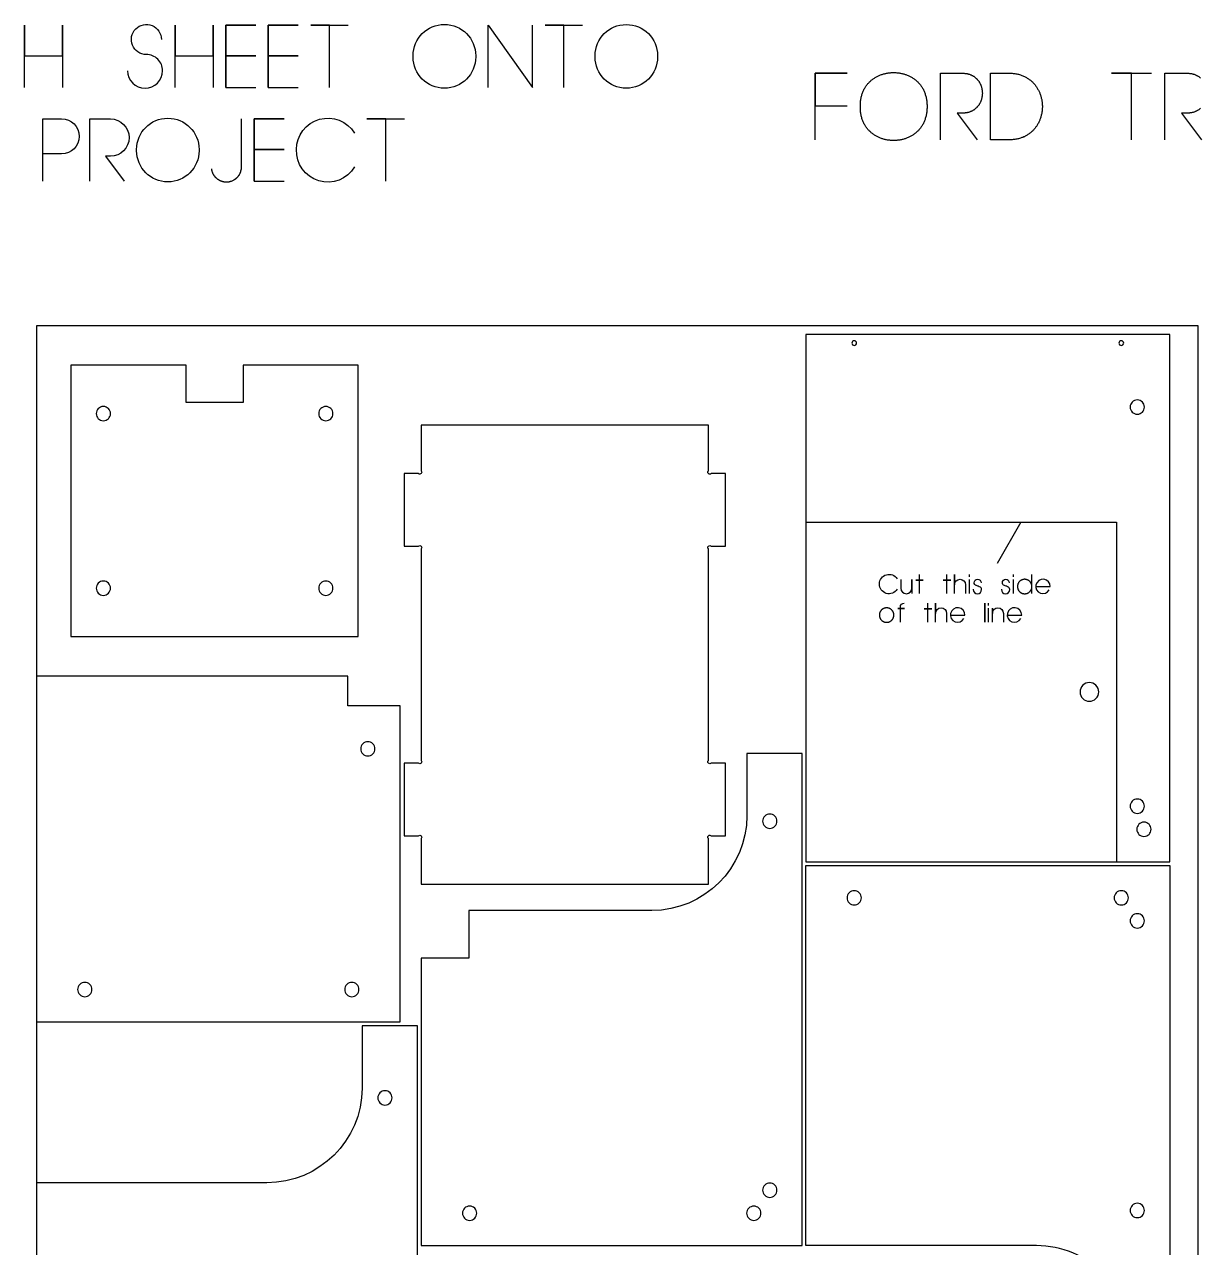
# Model space of a CAD drawing. Extents: x -767 to 5144, y -506 to 2808.
# Drawn here: x 1238 to 2473, y 1472 to 2757 of the extents above; entities that cross this region are included whole.
import ezdxf

# ---------------------------------------------------------------- set-up
doc = ezdxf.new("R2010")
doc.units = 0
for name, color, linetype in [('DEFAULT_LAYER', 1, 'CONTINUOUS'), ('LAYER_1', 18, 'CONTINUOUS'), ('T5_LOGOLAYER_20', 18, 'CONTINUOUS'), ('T5_LOGOLAYER_21', 18, 'CONTINUOUS')]:
    doc.layers.add(name, color=color, linetype=linetype)

msp = doc.modelspace()

# ---------------------------------------------------------------- linework, layer by layer
at = {"layer": 'DEFAULT_LAYER'}
msp.add_lwpolyline([(2440.2, 1877.3), (2440.2, 2430.9), (2058.2, 2430.9), (2058.2, 1877.3)], close=True, dxfattribs=at)
msp.add_lwpolyline([(2058.2, 2233.9), (2384.4, 2233.9), (2384.4, 1877.3)], dxfattribs=at)
for points in [[(2365.7, 2055.6, 0.414214), (2355.9, 2065.4, 0.414214), (2346.1, 2055.6, 0.414214), (2355.9, 2045.8, 0.414214)], [(1598.2, 2003.3, 0.414214), (1590.7, 1995.8, 0.414214), (1598.2, 1988.3, 0.414214), (1605.7, 1995.8, 0.414214)], [(2054.2, 1474), (2054.2, 1991), (1996.3, 1991), (1996.3, 1925.6, -0.412989), (1896.3, 1826), (1704.2, 1826), (1704.2, 1776), (1654.2, 1776), (1654.2, 1474)], [(2020.3, 1927.3, 0.414214), (2012.8, 1919.8, 0.414214), (2020.3, 1912.3, 0.414214), (2027.8, 1919.8, 0.414214)], [(2440.2, 1873.3), (2440.2, 1309), (2400.2, 1309), (2400.2, 1373.6, 0.415276), (2300.2, 1474), (2058.2, 1474), (2058.2, 1873.3)], [(2109, 1831.8, 0.414214), (2116.5, 1839.3, 0.414214), (2109, 1846.8, 0.414214), (2101.5, 1839.3, 0.414214)], [(2389.4, 1831.8, 0.414214), (2396.9, 1839.3, 0.414214), (2389.4, 1846.8, 0.414214), (2381.9, 1839.3, 0.414214)], [(2406.2, 1807.6, 0.414214), (2413.7, 1815.1, 0.414214), (2406.2, 1822.6, 0.414214), (2398.7, 1815.1, 0.414214)], [(1301, 1750.5, 0.414214), (1293.5, 1743, 0.414214), (1301, 1735.5, 0.414214), (1308.5, 1743, 0.414214)], [(1581.4, 1750.5, 0.414214), (1573.9, 1743, 0.414214), (1581.4, 1735.5, 0.414214), (1588.9, 1743, 0.414214)], [(1250.2, 235), (1300.2, 235), (1300.2, 185), (1492.7, 185, -0.413286), (1592.3, 84.9), (1592.3, 20), (1650.2, 20), (1650.2, 1705), (1592.3, 1705), (1592.2, 1639.4, -0.412508), (1492.2, 1540), (1250.2, 1540)], [(1616.2, 1636.7, 0.414214), (1608.7, 1629.2, 0.414214), (1616.2, 1621.7, 0.414214), (1623.7, 1629.2, 0.414214)], [(2020.3, 1539.7, 0.414214), (2012.8, 1532.2, 0.414214), (2020.3, 1524.7, 0.414214), (2027.8, 1532.2, 0.414214)], [(2406.2, 1503.5, 0.414214), (2413.7, 1511, 0.414214), (2406.2, 1518.5, 0.414214), (2398.7, 1511, 0.414214)], [(1705.1, 1515.5, 0.414214), (1697.6, 1508, 0.414214), (1705.1, 1500.5, 0.414214), (1712.6, 1508, 0.414214)], [(2003.5, 1515.5, 0.414214), (1996, 1508, 0.414214), (2003.5, 1500.5, 0.414214), (2011, 1508, 0.414214)]]:
    msp.add_lwpolyline(points, format="xyb", close=True, dxfattribs=at)
at = {"layer": 'LAYER_1'}
for points in [[(1250.2, 0), (2470.2, 0), (2470.2, 2440), (1250.2, 2440)], [(1250.2, 1709), (1632.2, 1709), (1632.2, 2041), (1577.2, 2041), (1577.2, 2072), (1250.2, 2072)]]:
    msp.add_lwpolyline(points, close=True, dxfattribs=at)
for points in [[(2109, 2424.5, 0.414214), (2106.5, 2422, 0.414214), (2109, 2419.5, 0.414214), (2111.5, 2422, 0.414214)], [(2389.4, 2424.5, 0.414214), (2386.9, 2422, 0.414214), (2389.4, 2419.5, 0.414214), (2391.9, 2422, 0.414214)], [(2406.2, 2362.3, 0.414214), (2398.7, 2354.8, 0.414214), (2406.2, 2347.3, 0.414214), (2413.7, 2354.8, 0.414214)], [(2406.2, 1943, 0.414214), (2398.7, 1935.5, 0.414214), (2406.2, 1928, 0.414214), (2413.7, 1935.5, 0.414214)], [(2413.2, 1918.8, 0.414214), (2405.7, 1911.3, 0.414214), (2413.2, 1903.8, 0.414214), (2420.7, 1911.3, 0.414214)]]:
    msp.add_lwpolyline(points, format="xyb", close=True, dxfattribs=at)
at = {"layer": 'T5_LOGOLAYER_20'}
msp.add_lwpolyline([(1407.3, 2398.7), (1286.5, 2398.7), (1286.5, 2113.7), (1588.1, 2113.7), (1588.1, 2398.7), (1467.3, 2398.7), (1467.3, 2359.7), (1407.3, 2359.7)], close=True, dxfattribs=at)
for points in [[(1320.5, 2355.4, 0.414214), (1313, 2347.9, 0.414214), (1320.5, 2340.4, 0.414214), (1328, 2347.9, 0.414214)], [(1554.1, 2355.4, 0.414214), (1546.6, 2347.9, 0.414214), (1554.1, 2340.4, 0.414214), (1561.6, 2347.9, 0.414214)], [(1826, 2335.7), (1654.2, 2335.7), (1654.2, 2287.8, -1), (1651.4, 2284.9), (1636.2, 2284.9), (1636.2, 2208.7), (1651.4, 2208.7, -1), (1654.2, 2205.9), (1654.2, 1983.6, -1), (1651.4, 1980.7), (1636.2, 1980.7), (1636.2, 1904.5), (1651.4, 1904.5, -1), (1654.2, 1901.7), (1654.2, 1853.7), (1826, 1853.7), (1955.8, 1853.7), (1955.8, 1901.7, -1), (1958.7, 1904.5), (1973.8, 1904.5), (1973.8, 1980.7), (1958.7, 1980.7, -1), (1955.8, 1983.6), (1955.8, 2205.9, -1), (1958.7, 2208.7), (1973.8, 2208.7), (1973.8, 2284.9), (1958.7, 2284.9, -1), (1955.8, 2287.8), (1955.8, 2335.7)], [(1320.5, 2172, 0.414214), (1313, 2164.5, 0.414214), (1320.5, 2157, 0.414214), (1328, 2164.5, 0.414214)], [(1554.1, 2172, 0.414214), (1546.6, 2164.5, 0.414214), (1554.1, 2157, 0.414214), (1561.6, 2164.5, 0.414214)]]:
    msp.add_lwpolyline(points, format="xyb", close=True, dxfattribs=at)
at = {"layer": 'T5_LOGOLAYER_21'}
for points in [[(1237.6, 2690.4), (1237.6, 2756), (1237.6, 2723.8), (1277.7, 2723.8), (1277.7, 2756), (1277.7, 2690.4)], [(1395.8, 2690.4), (1395.8, 2756), (1395.8, 2723.8), (1435.8, 2723.8), (1435.8, 2756), (1435.8, 2690.4)], [(1449, 2690.4), (1449, 2756), (1480.5, 2756), (1449, 2756), (1449, 2723.8), (1480.5, 2723.8), (1449, 2723.8), (1449, 2690.4), (1480.5, 2690.4)], [(1493.6, 2690.4), (1493.6, 2756), (1525.1, 2756), (1493.6, 2756), (1493.6, 2723.8), (1525.1, 2723.8), (1493.6, 2723.8), (1493.6, 2690.4), (1525.1, 2690.4)], [(1557.9, 2690.4), (1557.9, 2756), (1538.2, 2756), (1577.6, 2756)], [(1724.6, 2690.4), (1724.6, 2756), (1771.2, 2690.4), (1771.2, 2756)], [(1804, 2690.4), (1804, 2756), (1784.3, 2756), (1823.7, 2756)], [(2067.8, 2635.5), (2067.8, 2705.5), (2101.4, 2705.5), (2067.8, 2705.5), (2067.8, 2671.2), (2101.4, 2671.2)], [(2199.4, 2635.5), (2199.4, 2705.5), (2222.5, 2705.5), (2223.1, 2705.5), (2223.8, 2705.4), (2224.4, 2705.4), (2225, 2705.3), (2225.6, 2705.3), (2226.2, 2705.2), (2226.8, 2705.1), (2227.4, 2705), (2228, 2704.9), (2228.5, 2704.7), (2229.1, 2704.6), (2229.6, 2704.4), (2230.1, 2704.3), (2230.6, 2704.1), (2231.2, 2703.9), (2231.7, 2703.7), (2232.1, 2703.4), (2232.6, 2703.2), (2233.1, 2703), (2233.5, 2702.7), (2234, 2702.4), (2234.4, 2702.2), (2234.8, 2701.9), (2235.3, 2701.6), (2235.7, 2701.3), (2236.1, 2701), (2236.4, 2700.7), (2236.8, 2700.3), (2237.2, 2700), (2237.5, 2699.6), (2237.9, 2699.3), (2238.2, 2698.9), (2238.5, 2698.5), (2238.9, 2698.2), (2239.2, 2697.8), (2239.4, 2697.4), (2239.7, 2697), (2240, 2696.6), (2240.3, 2696.1), (2240.5, 2695.7), (2240.8, 2695.3), (2241, 2694.9), (2241.2, 2694.4), (2241.4, 2694), (2241.6, 2693.5), (2241.8, 2693.1), (2242, 2692.6), (2242.2, 2692.2), (2242.3, 2691.7), (2242.5, 2691.2), (2242.6, 2690.8), (2242.7, 2690.3), (2242.8, 2689.8), (2243, 2689.4), (2243.1, 2688.9), (2243.1, 2688.4), (2243.2, 2687.9), (2243.3, 2687.4), (2243.3, 2686.9), (2243.4, 2686.4), (2243.4, 2685.9), (2243.4, 2685.5), (2243.5, 2685), (2243.5, 2684.5), (2243.5, 2684), (2243.4, 2683.5), (2243.4, 2683), (2243.4, 2682.5), (2243.3, 2682), (2243.3, 2681.5), (2243.2, 2681), (2243.1, 2680.6), (2243.1, 2680.1), (2243, 2679.6), (2242.8, 2679.1), (2242.7, 2678.6), (2242.6, 2678.2), (2242.5, 2677.7), (2242.3, 2677.2), (2242.2, 2676.8), (2242, 2676.3), (2241.8, 2675.8), (2241.6, 2675.4), (2241.4, 2674.9), (2241.2, 2674.5), (2241, 2674.1), (2240.8, 2673.6), (2240.5, 2673.2), (2240.3, 2672.8), (2240, 2672.4), (2239.7, 2672), (2239.4, 2671.6), (2239.2, 2671.2), (2238.9, 2670.8), (2238.5, 2670.4), (2238.2, 2670), (2237.9, 2669.7), (2237.5, 2669.3), (2237.2, 2669), (2236.8, 2668.6), (2236.4, 2668.3), (2236.1, 2668), (2235.7, 2667.6), (2235.3, 2667.3), (2234.8, 2667), (2234.4, 2666.8), (2234, 2666.5), (2233.5, 2666.2), (2233.1, 2666), (2232.6, 2665.7), (2232.1, 2665.5), (2231.7, 2665.3), (2231.2, 2665.1), (2230.6, 2664.9), (2230.1, 2664.7), (2229.6, 2664.5), (2229.1, 2664.3), (2228.5, 2664.2), (2228, 2664.1), (2227.4, 2663.9), (2226.8, 2663.8), (2226.2, 2663.7), (2225.6, 2663.7), (2225, 2663.6), (2224.4, 2663.5), (2223.8, 2663.5), (2223.1, 2663.5), (2222.5, 2663.5), (2216.9, 2663.5), (2237.9, 2635.5)], [(2400.2, 2635.5), (2400.2, 2705.5), (2379.2, 2705.5), (2421.2, 2705.5)], [(2435.2, 2635.5), (2435.2, 2705.5), (2458.3, 2705.5), (2459, 2705.5), (2459.6, 2705.4), (2460.2, 2705.4), (2460.9, 2705.3), (2461.5, 2705.3), (2462.1, 2705.2), (2462.7, 2705.1), (2463.2, 2705), (2463.8, 2704.9), (2464.4, 2704.7), (2464.9, 2704.6), (2465.5, 2704.4), (2466, 2704.3), (2466.5, 2704.1), (2467, 2703.9), (2467.5, 2703.7), (2468, 2703.4), (2468.5, 2703.2), (2468.9, 2703), (2469.4, 2702.7), (2469.8, 2702.4), (2470.3, 2702.2), (2470.7, 2701.9), (2471.1, 2701.6), (2471.5, 2701.3), (2471.9, 2701), (2472.3, 2700.7), (2472.7, 2700.3)], [(2472.7, 2668.6), (2472.3, 2668.3), (2471.9, 2668), (2471.5, 2667.6), (2471.1, 2667.3), (2470.7, 2667), (2470.3, 2666.8), (2469.8, 2666.5), (2469.4, 2666.2), (2468.9, 2666), (2468.5, 2665.7), (2468, 2665.5), (2467.5, 2665.3), (2467, 2665.1), (2466.5, 2664.9), (2466, 2664.7), (2465.5, 2664.5), (2464.9, 2664.3), (2464.4, 2664.2), (2463.8, 2664.1), (2463.2, 2663.9), (2462.7, 2663.8), (2462.1, 2663.7), (2461.5, 2663.7), (2460.9, 2663.6), (2460.2, 2663.5), (2459.6, 2663.5), (2459, 2663.5), (2458.3, 2663.5), (2452.7, 2663.5), (2473.7, 2635.5)], [(1434, 2605), (1434.1, 2604.7), (1434.1, 2604.4), (1434.2, 2604), (1434.2, 2603.7), (1434.3, 2603.4), (1434.4, 2603), (1434.4, 2602.7), (1434.5, 2602.4), (1434.6, 2602), (1434.7, 2601.7), (1434.9, 2601.4), (1435, 2601.1), (1435.1, 2600.8), (1435.2, 2600.5), (1435.4, 2600.1), (1435.6, 2599.8), (1435.7, 2599.5), (1435.9, 2599.2), (1436.1, 2598.9), (1436.2, 2598.6), (1436.4, 2598.3), (1436.6, 2598.1), (1436.8, 2597.8), (1437.1, 2597.5), (1437.3, 2597.2), (1437.5, 2597), (1437.7, 2596.7), (1438, 2596.4), (1438.2, 2596.2), (1438.5, 2595.9), (1438.7, 2595.7), (1439, 2595.4), (1439.2, 2595.2), (1439.5, 2595), (1439.8, 2594.7), (1440.1, 2594.5), (1440.4, 2594.3), (1440.7, 2594.1), (1441, 2593.9), (1441.3, 2593.7), (1441.6, 2593.5), (1441.9, 2593.3), (1442.2, 2593.2), (1442.5, 2593), (1442.9, 2592.8), (1443.2, 2592.7), (1443.5, 2592.5), (1443.9, 2592.4), (1444.2, 2592.3), (1444.6, 2592.1), (1444.9, 2592), (1445.3, 2591.9), (1445.6, 2591.8), (1446, 2591.7), (1446.4, 2591.6), (1446.7, 2591.6), (1447.1, 2591.5), (1447.5, 2591.4), (1447.9, 2591.4), (1448.2, 2591.3), (1448.6, 2591.3), (1449, 2591.3), (1449.4, 2591.3), (1449.8, 2591.3), (1450.2, 2591.3), (1450.6, 2591.3), (1451, 2591.3), (1451.4, 2591.3), (1451.8, 2591.4), (1452.2, 2591.4), (1452.6, 2591.5), (1453, 2591.6), (1453.3, 2591.7), (1453.7, 2591.8), (1454.1, 2591.9), (1454.5, 2592), (1454.8, 2592.1), (1455.2, 2592.2), (1455.6, 2592.4), (1455.9, 2592.5), (1456.3, 2592.7), (1456.6, 2592.8), (1457, 2593), (1457.3, 2593.2), (1457.6, 2593.4), (1458, 2593.5), (1458.3, 2593.7), (1458.6, 2594), (1458.9, 2594.2), (1459.2, 2594.4), (1459.5, 2594.6), (1459.8, 2594.9), (1460.1, 2595.1), (1460.4, 2595.4), (1460.7, 2595.6), (1460.9, 2595.9), (1461.2, 2596.1), (1461.4, 2596.4), (1461.7, 2596.7), (1461.9, 2597), (1462.2, 2597.3), (1462.4, 2597.6), (1462.6, 2597.9), (1462.8, 2598.2), (1463.1, 2598.5), (1463.3, 2598.8), (1463.5, 2599.2), (1463.6, 2599.5), (1463.8, 2599.8), (1464, 2600.2), (1464.1, 2600.5), (1464.3, 2600.9), (1464.4, 2601.2), (1464.6, 2601.6), (1464.7, 2602), (1464.8, 2602.3), (1464.9, 2602.7), (1465, 2603.1), (1465.1, 2603.5), (1465.2, 2603.8), (1465.3, 2604.2), (1465.4, 2604.6), (1465.4, 2605), (1465.5, 2605.4), (1465.5, 2605.8), (1465.5, 2606.2), (1465.5, 2606.6), (1465.5, 2607), (1465.5, 2657.5)], [(1478.7, 2591.9), (1478.7, 2657.5), (1510.2, 2657.5), (1478.7, 2657.5), (1478.7, 2625.4), (1510.2, 2625.4), (1478.7, 2625.4), (1478.7, 2591.9), (1510.2, 2591.9)], [(1617, 2591.9), (1617, 2657.5), (1597.3, 2657.5), (1636.7, 2657.5)], [(2284, 2233.9), (2259, 2190.6)], [(2177.5, 2158.9), (2177.5, 2172.9), (2173.5, 2172.9), (2181.5, 2172.9), (2177.5, 2172.9), (2177.5, 2178.9)], [(2206.3, 2158.9), (2206.3, 2172.9), (2202.3, 2172.9), (2210.3, 2172.9), (2206.3, 2172.9), (2206.3, 2178.9)], [(2229.9, 2176.5), (2229.9, 2178.9)], [(2229.9, 2158.9), (2229.9, 2173.7)], [(2276.3, 2176.5), (2276.3, 2178.9)], [(2276.3, 2158.9), (2276.3, 2173.7)], [(2295.5, 2158.9), (2295.5, 2166.3), (2295.5, 2166.7), (2295.5, 2167.1), (2295.4, 2167.4), (2295.4, 2167.8), (2295.3, 2168.2), (2295.2, 2168.5), (2295.1, 2168.9), (2294.9, 2169.2), (2294.8, 2169.6), (2294.6, 2169.9), (2294.4, 2170.2), (2294.2, 2170.5), (2294, 2170.8), (2293.8, 2171.1), (2293.6, 2171.4), (2293.3, 2171.7), (2293, 2171.9), (2292.8, 2172.1), (2292.5, 2172.4), (2292.2, 2172.6), (2291.9, 2172.8), (2291.6, 2173), (2291.2, 2173.1), (2290.9, 2173.3), (2290.5, 2173.4), (2290.2, 2173.5), (2289.8, 2173.6), (2289.5, 2173.7), (2289.1, 2173.8), (2288.7, 2173.8), (2288.3, 2173.9), (2287.9, 2173.9), (2287.5, 2173.9), (2287.2, 2173.8), (2286.8, 2173.8), (2286.4, 2173.7), (2286, 2173.6), (2285.7, 2173.5), (2285.3, 2173.4), (2285, 2173.3), (2284.6, 2173.1), (2284.3, 2173), (2284, 2172.8), (2283.7, 2172.6), (2283.4, 2172.4), (2283.1, 2172.1), (2282.8, 2171.9), (2282.6, 2171.7), (2282.3, 2171.4), (2282.1, 2171.1), (2281.8, 2170.8), (2281.6, 2170.5), (2281.4, 2170.2), (2281.3, 2169.9), (2281.1, 2169.6), (2280.9, 2169.2), (2280.8, 2168.9), (2280.7, 2168.5), (2280.6, 2168.2), (2280.5, 2167.8), (2280.4, 2167.4), (2280.4, 2167.1), (2280.3, 2166.7), (2280.3, 2166.3), (2280.3, 2165.9), (2280.4, 2165.5), (2280.4, 2165.1), (2280.5, 2164.7), (2280.6, 2164.4), (2280.7, 2164), (2280.8, 2163.7), (2280.9, 2163.3), (2281.1, 2163), (2281.3, 2162.7), (2281.4, 2162.3), (2281.6, 2162), (2281.8, 2161.7), (2282.1, 2161.4), (2282.3, 2161.2), (2282.6, 2160.9), (2282.8, 2160.7), (2283.1, 2160.4), (2283.4, 2160.2), (2283.7, 2160), (2284, 2159.8), (2284.3, 2159.6), (2284.6, 2159.4), (2285, 2159.3), (2285.3, 2159.1), (2285.7, 2159), (2286, 2158.9), (2286.4, 2158.8), (2286.8, 2158.8), (2287.2, 2158.7), (2287.5, 2158.7), (2287.9, 2158.7), (2288.3, 2158.7), (2288.7, 2158.7), (2289.1, 2158.8), (2289.5, 2158.8), (2289.8, 2158.9), (2290.2, 2159), (2290.5, 2159.1), (2290.9, 2159.3), (2291.2, 2159.4), (2291.6, 2159.6), (2291.9, 2159.8), (2292.2, 2160), (2292.5, 2160.2), (2292.8, 2160.4), (2293, 2160.7), (2293.3, 2160.9), (2293.6, 2161.2), (2293.8, 2161.4), (2294, 2161.7), (2294.2, 2162), (2294.4, 2162.3), (2294.6, 2162.7), (2294.8, 2163), (2294.9, 2163.3), (2295.1, 2163.7), (2295.2, 2164), (2295.3, 2164.4), (2295.4, 2164.7), (2295.4, 2165.1), (2295.5, 2165.5), (2295.5, 2165.9), (2295.5, 2166.3), (2295.5, 2178.9)], [(2186.4, 2128.9), (2186.4, 2142.9), (2182.4, 2142.9), (2190.4, 2142.9), (2186.4, 2142.9), (2186.4, 2148.9)], [(2250, 2146.5), (2250, 2148.9)], [(2250, 2128.9), (2250, 2143.7)]]:
    msp.add_lwpolyline(points, dxfattribs=at)
for points in [[(1345.9, 2708.1, 1), (1382.7, 2708.1, 0.415385), (1365.6, 2725.1, -0.668438), (1354.5, 2752, -0.668438), (1381.4, 2740.9)], [(1257, 2591.9), (1257, 2657.5), (1276.7, 2657.5, -1), (1276.7, 2620.8), (1257, 2620.8)], [(1306.2, 2591.9), (1306.2, 2657.5), (1327.9, 2657.5, -1), (1327.9, 2618.2), (1322.6, 2618.2), (1342.3, 2591.9)], [(1584.3, 2607, -0.77786), (1523.3, 2625.4, -0.756443), (1584.3, 2642.5)], [(2154, 2163.5, -0.77786), (2135.4, 2169.1, -0.756443), (2154, 2174.3)], [(2157.9, 2173.7), (2157.9, 2164.5, 1), (2169.5, 2164.5), (2169.5, 2173.7), (2169.5, 2158.9)], [(2214.3, 2158.9), (2214.3, 2178.9), (2214.3, 2168.1, -1), (2225.9, 2168.1), (2225.9, 2158.9)], [(2240.3, 2166.1), (2239.5, 2166.5), (2238.9, 2166.7), (2237.9, 2167.1), (2237.3, 2167.3), (2237.1, 2167.3, -0.313298), (2234.9, 2170.3, -1), (2242.1, 2170.3)], [(2269.9, 2166.1), (2269.1, 2166.5), (2268.5, 2166.7), (2267.5, 2167.1), (2266.9, 2167.3), (2266.7, 2167.3, -0.313298), (2264.5, 2170.3, -1), (2271.7, 2170.3)], [(2299.9, 2166.3), (2314.7, 2166.3, 0.90232), (2299.8, 2168.1, 0.862347), (2313.7, 2162.7)], [(2233.9, 2163.5), (2233.9, 2163.1, 1), (2242.7, 2163.1, 0.329104), (2240.5, 2166.1)], [(2263.5, 2163.5), (2263.5, 2163.1, 1), (2272.3, 2163.1, 0.329104), (2270.1, 2166.1)], [(2157.4, 2128.9), (2157.4, 2143.1), (2154.6, 2143.1), (2161.6, 2143.1), (2157.4, 2143.1), (2157.4, 2144.9, -0.413333), (2161.4, 2148.9)], [(2194.4, 2128.9), (2194.4, 2148.9), (2194.4, 2138.1, -1), (2206, 2138.1), (2206, 2128.9)], [(2210.4, 2136.3), (2225.2, 2136.3, 0.90232), (2210.2, 2138.1, 0.862347), (2224.2, 2132.7)], [(2254, 2128.9), (2254, 2143.7), (2254, 2138.1, -1), (2265.6, 2138.1), (2265.6, 2128.9)], [(2270, 2136.3), (2284.8, 2136.3, 0.90232), (2269.8, 2138.1, 0.862347), (2283.8, 2132.7)]]:
    msp.add_lwpolyline(points, format="xyb", dxfattribs=at)
for points in [[(1711.5, 2722.5, -1), (1645.8, 2722.5), (1645.8, 2723.8, -1), (1711.5, 2723.8)], [(1902.4, 2722.5, -1), (1836.8, 2722.5), (1836.8, 2723.8, -1), (1902.4, 2723.8)], [(1421, 2624.1, -1), (1355.4, 2624.1), (1355.4, 2625.4, -1), (1421, 2625.4)]]:
    msp.add_lwpolyline(points, format="xyb", close=True, dxfattribs=at)
for points in [[(2185.4, 2669.8), (2185.4, 2668.7), (2185.3, 2667.6), (2185.3, 2666.6), (2185.2, 2665.5), (2185.1, 2664.5), (2184.9, 2663.5), (2184.8, 2662.5), (2184.6, 2661.6), (2184.4, 2660.6), (2184.2, 2659.7), (2183.9, 2658.8), (2183.6, 2657.9), (2183.3, 2657), (2183, 2656.1), (2182.7, 2655.3), (2182.4, 2654.5), (2182, 2653.6), (2181.6, 2652.9), (2181.2, 2652.1), (2180.8, 2651.3), (2180.3, 2650.6), (2179.9, 2649.8), (2179.4, 2649.1), (2178.9, 2648.4), (2178.4, 2647.8), (2177.9, 2647.1), (2177.3, 2646.5), (2176.8, 2645.8), (2176.2, 2645.2), (2175.6, 2644.6), (2175, 2644.1), (2174.4, 2643.5), (2173.8, 2643), (2173.2, 2642.5), (2172.5, 2642), (2171.9, 2641.5), (2171.2, 2641), (2170.5, 2640.5), (2169.8, 2640.1), (2169.1, 2639.7), (2168.4, 2639.3), (2167.7, 2638.9), (2167, 2638.5), (2166.2, 2638.2), (2165.5, 2637.9), (2164.7, 2637.5), (2164, 2637.2), (2163.2, 2637), (2162.4, 2636.7), (2161.7, 2636.4), (2160.9, 2636.2), (2160.1, 2636), (2159.3, 2635.8), (2158.5, 2635.6), (2157.7, 2635.5), (2156.9, 2635.3), (2156.1, 2635.2), (2155.3, 2635.1), (2154.5, 2635), (2153.6, 2634.9), (2152.8, 2634.8), (2152, 2634.8), (2151.2, 2634.8), (2150.4, 2634.8), (2149.5, 2634.8), (2148.7, 2634.8), (2147.9, 2634.8), (2147.1, 2634.9), (2146.3, 2635), (2145.5, 2635.1), (2144.6, 2635.2), (2143.8, 2635.3), (2143, 2635.5), (2142.2, 2635.6), (2141.4, 2635.8), (2140.6, 2636), (2139.8, 2636.2), (2139.1, 2636.4), (2138.3, 2636.7), (2137.5, 2637), (2136.7, 2637.2), (2136, 2637.5), (2135.2, 2637.9), (2134.5, 2638.2), (2133.8, 2638.5), (2133, 2638.9), (2132.3, 2639.3), (2131.6, 2639.7), (2130.9, 2640.1), (2130.2, 2640.5), (2129.5, 2641), (2128.9, 2641.5), (2128.2, 2642), (2127.6, 2642.5), (2126.9, 2643), (2126.3, 2643.5), (2125.7, 2644.1), (2125.1, 2644.6), (2124.5, 2645.2), (2123.9, 2645.8), (2123.4, 2646.5), (2122.9, 2647.1), (2122.3, 2647.8), (2121.8, 2648.4), (2121.3, 2649.1), (2120.9, 2649.8), (2120.4, 2650.6), (2120, 2651.3), (2119.5, 2652.1), (2119.1, 2652.9), (2118.7, 2653.6), (2118.4, 2654.5), (2118, 2655.3), (2117.7, 2656.1), (2117.4, 2657), (2117.1, 2657.9), (2116.8, 2658.8), (2116.6, 2659.7), (2116.4, 2660.6), (2116.2, 2661.6), (2116, 2662.5), (2115.8, 2663.5), (2115.7, 2664.5), (2115.6, 2665.5), (2115.5, 2666.6), (2115.4, 2667.6), (2115.4, 2668.7), (2115.4, 2669.8), (2115.4, 2671.2), (2115.4, 2672.3), (2115.4, 2673.3), (2115.5, 2674.4), (2115.6, 2675.4), (2115.7, 2676.4), (2115.8, 2677.4), (2116, 2678.4), (2116.2, 2679.4), (2116.4, 2680.3), (2116.6, 2681.3), (2116.8, 2682.2), (2117.1, 2683.1), (2117.4, 2683.9), (2117.7, 2684.8), (2118, 2685.7), (2118.4, 2686.5), (2118.7, 2687.3), (2119.1, 2688.1), (2119.5, 2688.9), (2120, 2689.6), (2120.4, 2690.4), (2120.9, 2691.1), (2121.3, 2691.8), (2121.8, 2692.5), (2122.3, 2693.2), (2122.9, 2693.8), (2123.4, 2694.5), (2123.9, 2695.1), (2124.5, 2695.7), (2125.1, 2696.3), (2125.7, 2696.9), (2126.3, 2697.4), (2126.9, 2698), (2127.6, 2698.5), (2128.2, 2699), (2128.9, 2699.5), (2129.5, 2699.9), (2130.2, 2700.4), (2130.9, 2700.8), (2131.6, 2701.2), (2132.3, 2701.6), (2133, 2702), (2133.8, 2702.4), (2134.5, 2702.8), (2135.2, 2703.1), (2136, 2703.4), (2136.7, 2703.7), (2137.5, 2704), (2138.3, 2704.2), (2139.1, 2704.5), (2139.8, 2704.7), (2140.6, 2704.9), (2141.4, 2705.1), (2142.2, 2705.3), (2143, 2705.5), (2143.8, 2705.6), (2144.6, 2705.8), (2145.5, 2705.9), (2146.3, 2706), (2147.1, 2706), (2147.9, 2706.1), (2148.7, 2706.1), (2149.5, 2706.2), (2150.4, 2706.2), (2151.2, 2706.2), (2152, 2706.1), (2152.8, 2706.1), (2153.6, 2706), (2154.5, 2706), (2155.3, 2705.9), (2156.1, 2705.8), (2156.9, 2705.6), (2157.7, 2705.5), (2158.5, 2705.3), (2159.3, 2705.1), (2160.1, 2704.9), (2160.9, 2704.7), (2161.7, 2704.5), (2162.4, 2704.2), (2163.2, 2704), (2164, 2703.7), (2164.7, 2703.4), (2165.5, 2703.1), (2166.2, 2702.8), (2167, 2702.4), (2167.7, 2702), (2168.4, 2701.6), (2169.1, 2701.2), (2169.8, 2700.8), (2170.5, 2700.4), (2171.2, 2699.9), (2171.9, 2699.5), (2172.5, 2699), (2173.2, 2698.5), (2173.8, 2698), (2174.4, 2697.4), (2175, 2696.9), (2175.6, 2696.3), (2176.2, 2695.7), (2176.8, 2695.1), (2177.3, 2694.5), (2177.9, 2693.8), (2178.4, 2693.2), (2178.9, 2692.5), (2179.4, 2691.8), (2179.9, 2691.1), (2180.3, 2690.4), (2180.8, 2689.6), (2181.2, 2688.9), (2181.6, 2688.1), (2182, 2687.3), (2182.4, 2686.5), (2182.7, 2685.7), (2183, 2684.8), (2183.3, 2683.9), (2183.6, 2683.1), (2183.9, 2682.2), (2184.2, 2681.3), (2184.4, 2680.3), (2184.6, 2679.4), (2184.8, 2678.4), (2184.9, 2677.4), (2185.1, 2676.4), (2185.2, 2675.4), (2185.3, 2674.4), (2185.3, 2673.3), (2185.4, 2672.3), (2185.4, 2671.2)], [(2251.9, 2635.5), (2251.9, 2705.5), (2271.5, 2705.5), (2272.6, 2705.5), (2273.6, 2705.4), (2274.7, 2705.4), (2275.7, 2705.3), (2276.7, 2705.2), (2277.7, 2705), (2278.7, 2704.9), (2279.7, 2704.7), (2280.6, 2704.5), (2281.5, 2704.3), (2282.5, 2704), (2283.4, 2703.7), (2284.2, 2703.4), (2285.1, 2703.1), (2285.9, 2702.8), (2286.8, 2702.5), (2287.6, 2702.1), (2288.4, 2701.7), (2289.2, 2701.3), (2289.9, 2700.9), (2290.7, 2700.4), (2291.4, 2700), (2292.1, 2699.5), (2292.8, 2699), (2293.5, 2698.5), (2294.1, 2698), (2294.8, 2697.4), (2295.4, 2696.9), (2296, 2696.3), (2296.6, 2695.7), (2297.2, 2695.1), (2297.7, 2694.5), (2298.3, 2693.9), (2298.8, 2693.3), (2299.3, 2692.6), (2299.8, 2692), (2300.2, 2691.3), (2300.7, 2690.6), (2301.1, 2689.9), (2301.5, 2689.2), (2301.9, 2688.5), (2302.3, 2687.8), (2302.7, 2687.1), (2303, 2686.3), (2303.4, 2685.6), (2303.7, 2684.8), (2304, 2684.1), (2304.3, 2683.3), (2304.5, 2682.5), (2304.8, 2681.8), (2305, 2681), (2305.2, 2680.2), (2305.4, 2679.4), (2305.6, 2678.6), (2305.8, 2677.8), (2305.9, 2677), (2306, 2676.2), (2306.2, 2675.4), (2306.3, 2674.6), (2306.3, 2673.7), (2306.4, 2672.9), (2306.4, 2672.1), (2306.5, 2671.3), (2306.5, 2670.5), (2306.5, 2669.6), (2306.4, 2668.8), (2306.4, 2668), (2306.3, 2667.2), (2306.3, 2666.4), (2306.2, 2665.6), (2306, 2664.7), (2305.9, 2663.9), (2305.8, 2663.1), (2305.6, 2662.3), (2305.4, 2661.5), (2305.2, 2660.7), (2305, 2660), (2304.8, 2659.2), (2304.5, 2658.4), (2304.3, 2657.6), (2304, 2656.9), (2303.7, 2656.1), (2303.4, 2655.3), (2303, 2654.6), (2302.7, 2653.9), (2302.3, 2653.1), (2301.9, 2652.4), (2301.5, 2651.7), (2301.1, 2651), (2300.7, 2650.3), (2300.2, 2649.6), (2299.8, 2649), (2299.3, 2648.3), (2298.8, 2647.7), (2298.3, 2647), (2297.7, 2646.4), (2297.2, 2645.8), (2296.6, 2645.2), (2296, 2644.6), (2295.4, 2644.1), (2294.8, 2643.5), (2294.1, 2643), (2293.5, 2642.4), (2292.8, 2641.9), (2292.1, 2641.4), (2291.4, 2641), (2290.7, 2640.5), (2289.9, 2640.1), (2289.2, 2639.6), (2288.4, 2639.2), (2287.6, 2638.8), (2286.8, 2638.5), (2285.9, 2638.1), (2285.1, 2637.8), (2284.2, 2637.5), (2283.4, 2637.2), (2282.5, 2636.9), (2281.5, 2636.7), (2280.6, 2636.5), (2279.7, 2636.3), (2278.7, 2636.1), (2277.7, 2635.9), (2276.7, 2635.8), (2275.7, 2635.7), (2274.7, 2635.6), (2273.6, 2635.5), (2272.6, 2635.5), (2271.5, 2635.5)], [(2246, 2128.9), (2246, 2148.9)], [(2143, 2128.7), (2143.4, 2128.7), (2143.8, 2128.7), (2144.1, 2128.8), (2144.5, 2128.8), (2144.9, 2128.9), (2145.2, 2129), (2145.6, 2129.1), (2145.9, 2129.3), (2146.3, 2129.4), (2146.6, 2129.6), (2146.9, 2129.8), (2147.2, 2130), (2147.5, 2130.2), (2147.8, 2130.4), (2148.1, 2130.7), (2148.3, 2130.9), (2148.6, 2131.2), (2148.8, 2131.4), (2149.1, 2131.7), (2149.3, 2132), (2149.5, 2132.3), (2149.7, 2132.7), (2149.8, 2133), (2150, 2133.3), (2150.1, 2133.7), (2150.2, 2134), (2150.3, 2134.4), (2150.4, 2134.7), (2150.5, 2135.1), (2150.5, 2135.5), (2150.6, 2135.9), (2150.6, 2136.3), (2150.6, 2136.7), (2150.5, 2137.1), (2150.5, 2137.4), (2150.4, 2137.8), (2150.3, 2138.2), (2150.2, 2138.5), (2150.1, 2138.9), (2150, 2139.2), (2149.8, 2139.6), (2149.7, 2139.9), (2149.5, 2140.2), (2149.3, 2140.5), (2149.1, 2140.8), (2148.8, 2141.1), (2148.6, 2141.4), (2148.3, 2141.7), (2148.1, 2141.9), (2147.8, 2142.1), (2147.5, 2142.4), (2147.2, 2142.6), (2146.9, 2142.8), (2146.6, 2143), (2146.3, 2143.1), (2145.9, 2143.3), (2145.6, 2143.4), (2145.2, 2143.5), (2144.9, 2143.6), (2144.5, 2143.7), (2144.1, 2143.8), (2143.8, 2143.8), (2143.4, 2143.9), (2143, 2143.9), (2142.6, 2143.9), (2142.2, 2143.8), (2141.8, 2143.8), (2141.4, 2143.7), (2141.1, 2143.6), (2140.7, 2143.5), (2140.4, 2143.4), (2140, 2143.3), (2139.7, 2143.1), (2139.4, 2143), (2139, 2142.8), (2138.7, 2142.6), (2138.4, 2142.4), (2138.1, 2142.1), (2137.9, 2141.9), (2137.6, 2141.7), (2137.3, 2141.4), (2137.1, 2141.1), (2136.9, 2140.8), (2136.7, 2140.5), (2136.5, 2140.2), (2136.3, 2139.9), (2136.1, 2139.6), (2136, 2139.2), (2135.8, 2138.9), (2135.7, 2138.5), (2135.6, 2138.2), (2135.5, 2137.8), (2135.5, 2137.4), (2135.4, 2137.1), (2135.4, 2136.7), (2135.4, 2136.3), (2135.4, 2135.9), (2135.4, 2135.5), (2135.5, 2135.1), (2135.5, 2134.7), (2135.6, 2134.4), (2135.7, 2134), (2135.8, 2133.7), (2136, 2133.3), (2136.1, 2133), (2136.3, 2132.7), (2136.5, 2132.3), (2136.7, 2132), (2136.9, 2131.7), (2137.1, 2131.4), (2137.3, 2131.2), (2137.6, 2130.9), (2137.9, 2130.7), (2138.1, 2130.4), (2138.4, 2130.2), (2138.7, 2130), (2139, 2129.8), (2139.4, 2129.6), (2139.7, 2129.4), (2140, 2129.3), (2140.4, 2129.1), (2140.7, 2129), (2141.1, 2128.9), (2141.4, 2128.8), (2141.8, 2128.8), (2142.2, 2128.7), (2142.6, 2128.7)]]:
    msp.add_lwpolyline(points, close=True, dxfattribs=at)

doc.saveas('drawing.dxf')
